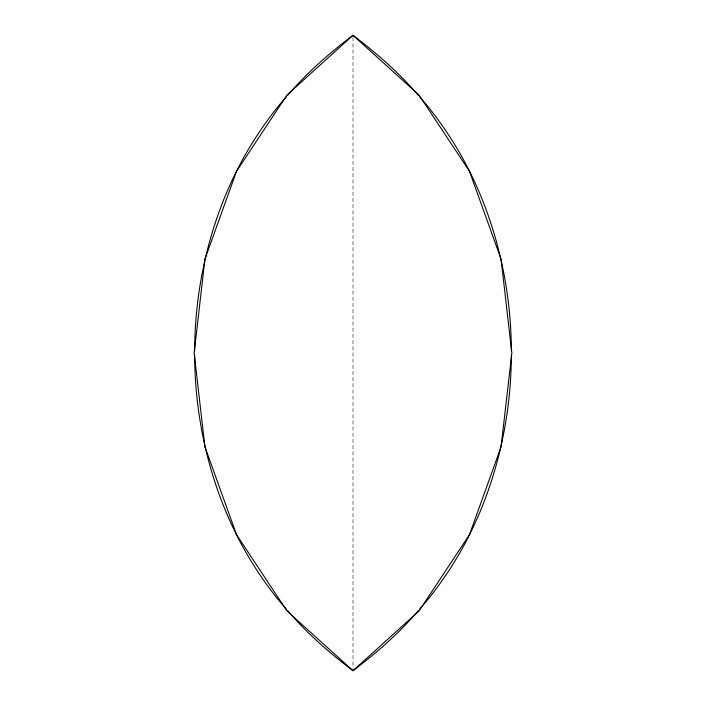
<?xml version="1.0" encoding="UTF-8"?>
<svg xmlns="http://www.w3.org/2000/svg" width="706" height="706" viewBox="0 0 706 706"><rect width="100%" height="100%" fill="white"/><g stroke="black" fill="none" stroke-linecap="round" stroke-linejoin="round"><path stroke-width="0.53" stroke-dasharray="3.53 2.65" d="M353 37.506L353 668.494"/><path stroke-width="1.06" d="M286.248 97.031L279.046 105.344A364.049 364.049 0 0 0 240.737 163.024C216.636 208.385 202.128 258.546 196.833 309.572A429.142 429.142 0 0 0 194.635 350.829M287.686 95.363C306.907 72.771 329.384 53.171 353 35.3C376.616 53.162 399.093 72.771 418.314 95.363M418.314 610.637C399.093 633.229 376.616 652.829 353 670.7C329.384 652.838 306.907 633.229 287.686 610.637M419.752 608.969L426.953 600.656A364.049 364.049 0 0 0 465.263 542.976C489.364 497.615 503.872 447.454 509.167 396.428A429.142 429.142 0 0 0 511.365 355.171M419.752 97.031L426.953 105.344A364.049 364.049 0 0 1 465.263 163.024C489.364 208.385 503.872 258.546 509.167 309.572A429.142 429.142 0 0 1 511.365 350.829M286.248 608.969L279.046 600.656A364.049 364.049 0 0 1 240.737 542.976C216.636 497.615 202.128 447.454 196.833 396.428A429.142 429.142 0 0 1 194.635 355.171M204.916 259.226L194.15 353L204.916 446.774L236.528 534.671L286.963 610.937L353 670.7L419.037 610.937L469.472 534.671L501.083 446.774L511.85 353L501.083 259.226L469.472 171.329L419.037 95.063L353 35.3L286.963 95.063L236.528 171.329L204.916 259.226"/></g></svg>
